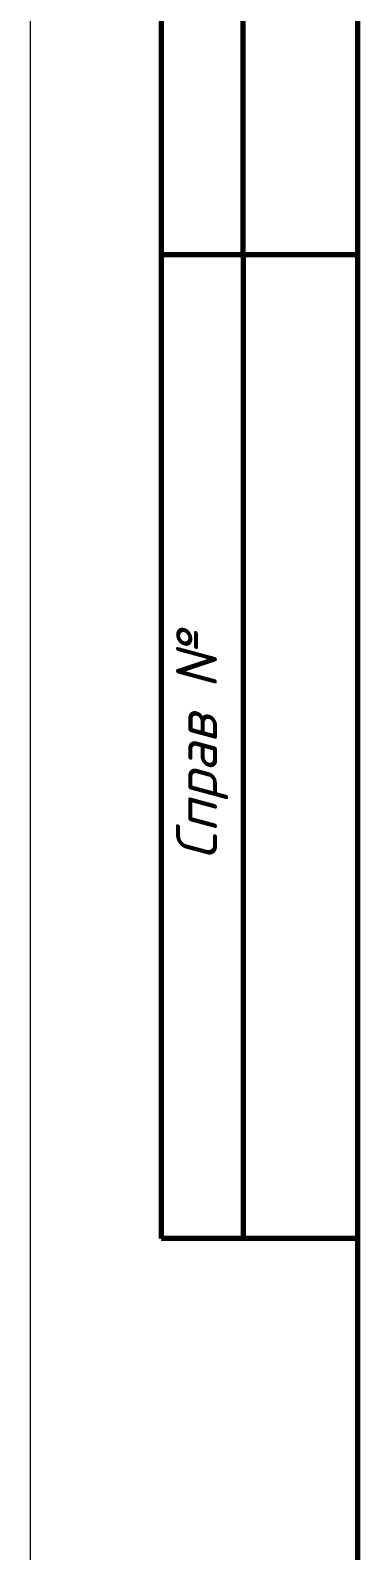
# Model space of a CAD drawing. Header units: millimetres. Extents: x 2470 to 6390, y 1560 to 2814.
# Drawn here: x 4650 to 4670, y 2373 to 2465.7 of the extents above; entities that cross this region are included whole.
import ezdxf

# ---------------------------------------------------------------- set-up
doc = ezdxf.new("R2010")
doc.units = ezdxf.units.MM
doc.layers.add('border', color=7, linetype='Continuous', lineweight=70)
doc.styles.add('Main', font='isocpeur.ttf', dxfattribs={"oblique": 15, "height": 3})

msp = doc.modelspace()

# ---------------------------------------------------------------- linework, layer by layer
at = {"layer": 'border', "lineweight": 18}
msp.add_line((4650, 2220), (4650, 2517), dxfattribs=at)
at = {"layer": 'border'}
msp.add_line((4658, 2512), (4658, 2392), dxfattribs=at)
at = {"layer": 'border', "lineweight": 70}
for p, q in [((4663, 2452), (4663, 2512)), ((4670, 2512), (4670, 2225)), ((4658, 2452), (4670, 2452)), ((4663, 2452), (4663, 2392)), ((4663, 2392), (4658, 2392)), ((4670, 2392), (4663, 2392))]:
    msp.add_line(p, q, dxfattribs=at)

# ---------------------------------------------------------------- texts
at = {"layer": 'border', "lineweight": 70, "insert": (4660.5, 2422), "char_height": 2.5, "attachment_point": 5, "rotation": 90, "style": 'Main'}
msp.add_mtext_dynamic_manual_height_columns('\\pxqc;Справ №', width=17.85188, gutter_width=15, heights=[0], dxfattribs=at)

doc.saveas('drawing.dxf')
